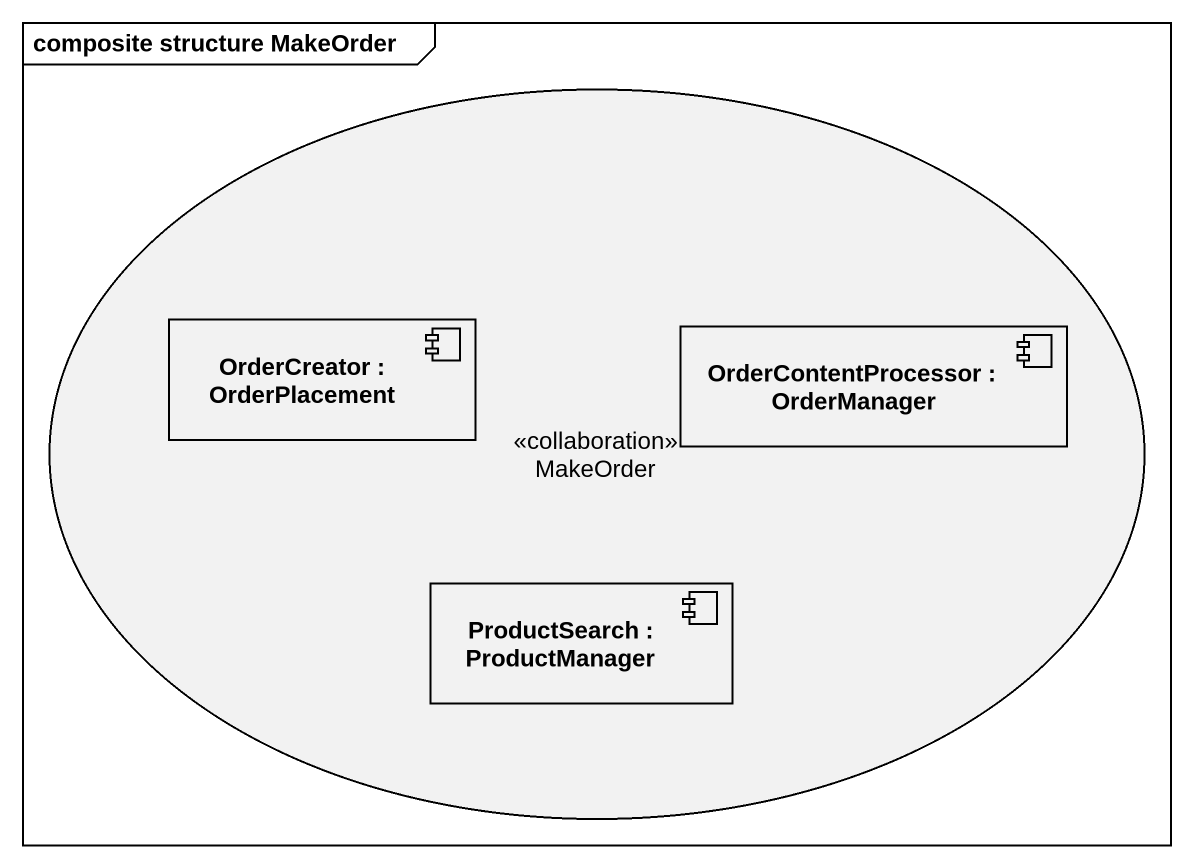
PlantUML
@startuml
mainframe composite structure MakeOrder
usecase MakeOrder <<collaboration>>
component "OrderCreator : OrderPlacement" as OrderCreator
component "OrderContentProcessor : OrderManager" as OrderContentProcessor
component "ProductSearch : ProductManager" as ProductSearch
OrderContentProcessor -left- OrderCreator
OrderContentProcessor -- ProductSearch
@enduml
